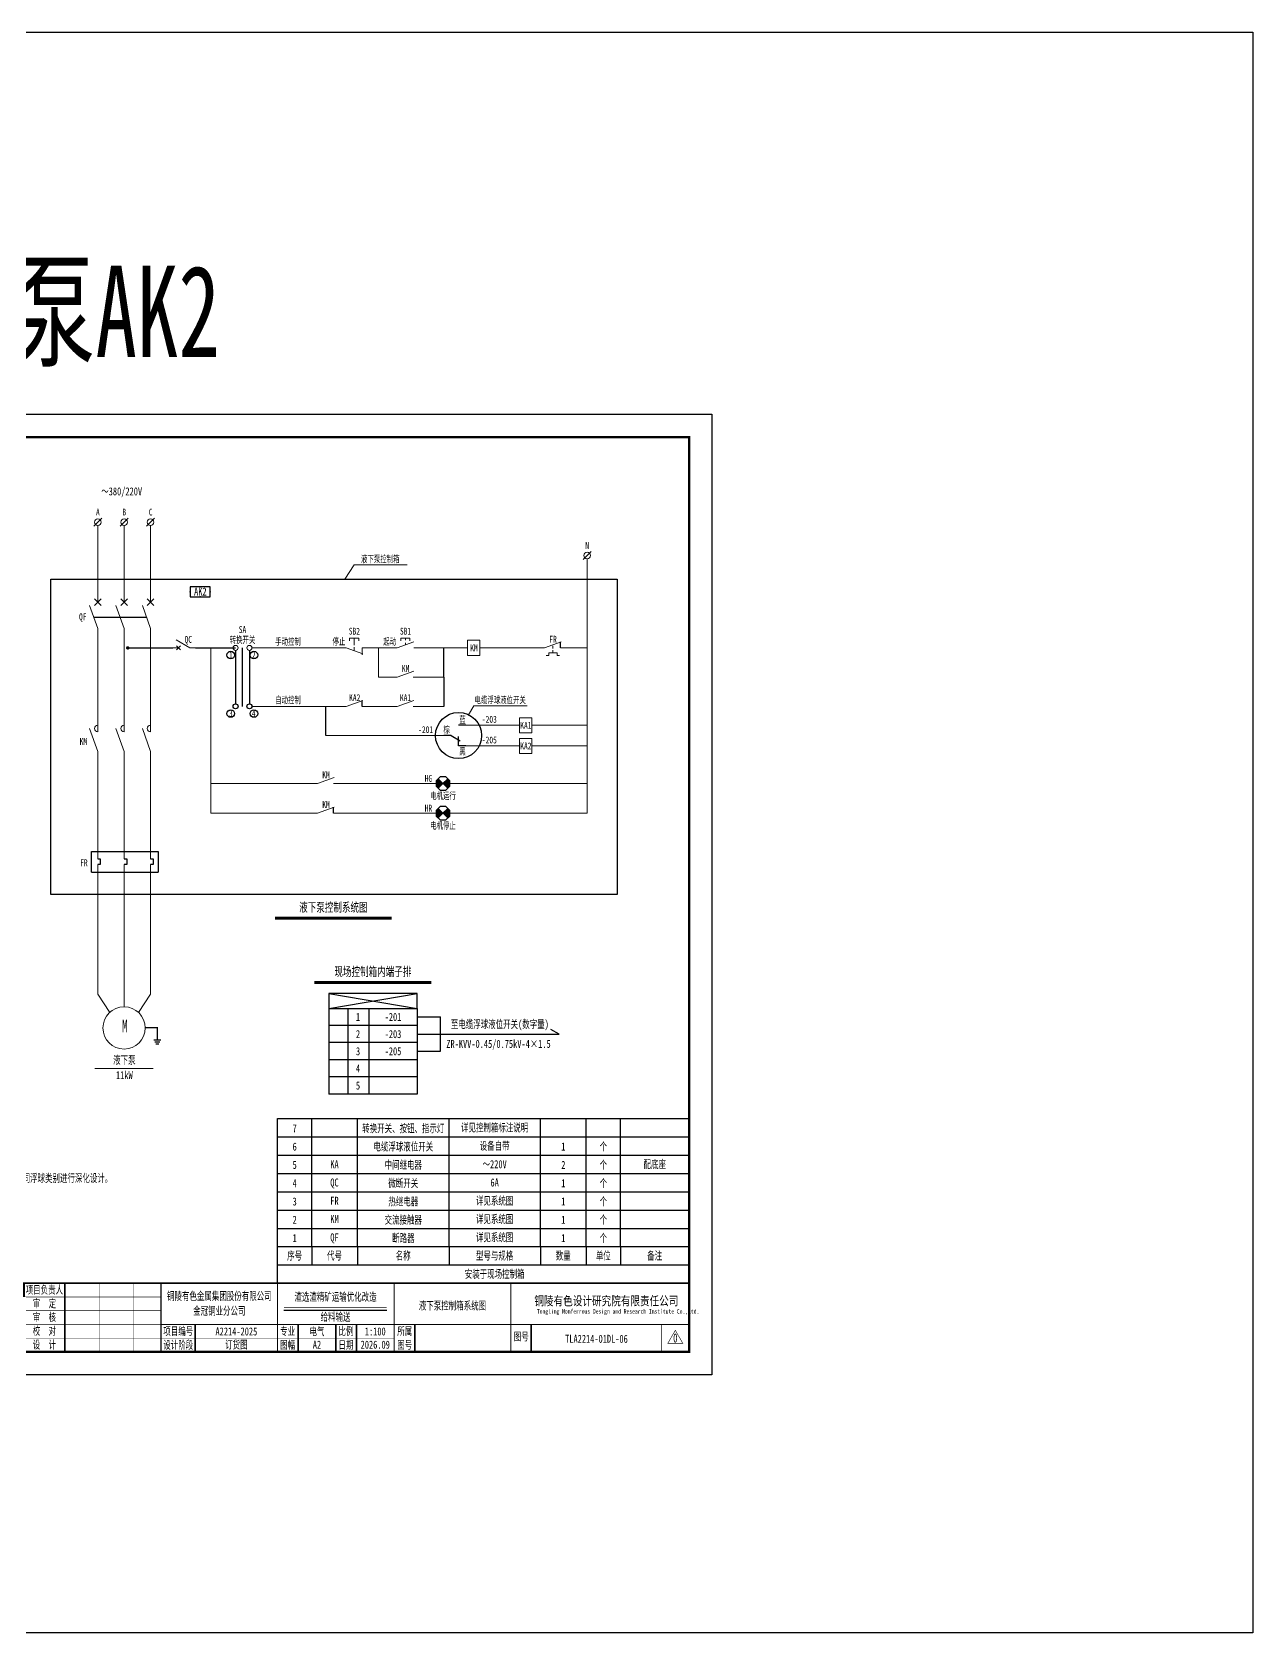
# Model space of a CAD drawing. Header units: millimetres. Extents: x 257344 to 1270023, y 272924 to 540726.
# Drawn here: x 727070 to 780473, y 446375 to 516375 of the extents above; entities that cross this region are included whole.
import ezdxf
from ezdxf.enums import TextEntityAlignment as Align

# ---------------------------------------------------------------- set-up
doc = ezdxf.new("R2010")
doc.units = ezdxf.units.MM
doc.linetypes.add('DASHED', pattern=[0.75, 0.5, -0.25])
doc.linetypes.add('常规', pattern=[20, 10, 0, 10])
for name, color, linetype, lineweight in [('01', 7, 'Continuous', 50), ('1轮廓实线层', 7, 'Continuous', 18), ('_0', 7, 'Continuous', 25), ('CAXA0层', 7, 'Continuous', 25), ('MX', 3, 'Continuous', 0), ('SW', 8, 'Continuous', 20), ('TEXT', 4, 'Continuous', 0)]:
    doc.layers.add(name, color=color, linetype=linetype, lineweight=lineweight)
for name, color, linetype in [('4虚线层', 6, 'DASHED'), ('动力平面导线层', 3, '常规'), ('动力平面设备层', 1, 'Continuous'), ('图框', 7, 'Continuous'), ('标注-照明', 7, 'Continuous'), ('照明平面导线层', 3, 'Continuous'), ('照明平面设备层', 1, 'Continuous'), ('电气-接地设计-接地线', 3, '接地线')]:
    doc.layers.add(name, color=color, linetype=linetype)
doc.styles.add('HZ', font='', dxfattribs={"width": 0.75})
doc.styles.add('标准', font='', dxfattribs={"width": 0.667})
doc.styles.get('HZ').set_extended_font_data('SimSun')
doc.styles.get('标准').set_extended_font_data('NSimSun')
doc.linetypes.add('接地线', pattern='A,500,[136,EESLTYPE.shx,S=100,R=0,X=0,Y=0],500,-200,60,-200', length=1460)

# ---------------------------------------------------------------- blocks, each defined once
blk = doc.blocks.new('HHG')
at = {"layer": '01', "color": 3, "lineweight": 30}
for p, q in [((320, 0), (0, 0)), ((320, 0), (708, -224)), ((959, 450), (640, 450)), ((640, -452), (640, -42)), ((959, -452), (640, -452))]:
    blk.add_line(p, q, dxfattribs=at)
blk = doc.blocks.new('*U31')
at = {"layer": '1轮廓实线层'}
for p, q in [((0, 15), (0, 10)), ((0, 5), (-3.5, 11.06)), ((0, 10), (-0.88, 10.88)), ((0, 10), (-0.88, 9.12)), ((0, 10), (0.88, 10.88)), ((0, 10), (0.88, 9.12)), ((0, 5), (0, 0))]:
    blk.add_line(p, q, dxfattribs=at)
blk = doc.blocks.new('PLA1')
at = {"color": 0, "linetype": 'ByBlock', "lineweight": -2}
for p, q in [((-500, 500), (-500, 0)), ((500, 500), (-500, 500)), ((-500, 0), (500, 0)), ((500, 0), (500, 500))]:
    blk.add_line(p, q, dxfattribs=at)
for p in [(-500, 250), (0, 500), (0, 0), (500, 250)]:
    blk.add_point(p, dxfattribs=at)
blk = doc.blocks.new('3')
at = {"layer": 'TEXT', "color": 7, "lineweight": 25, "style": 'HZ', "width": 0.75}
for s, height, p in [('铜陵有色设计研究院有限责任公司', 400, (221501, 249018)), ('Tongling Nonferrous Design and Research Institute Co.,Ltd.', 200, (221613, 248659))]:
    blk.add_text(s, height=height, dxfattribs=at).set_placement(p)
blk = doc.blocks.new('铜陵有色图签02')
at = {"layer": '图框', "linetype": 'Continuous', "lineweight": 50}
for p, q in [((-38401, 3003), (-38401, 1)), ((-29100, 3001), (-29100, 0))]:
    blk.add_line(p, q, dxfattribs=at)
at = {"layer": '图框', "color": 7, "linetype": 'Continuous', "lineweight": 25}
for p, q in [((-36201, 3010), (-36201, 9)), ((-34701, 3010), (-34701, 9)), ((-33401, 3017), (-33401, 16)), ((-31901, 3017), (-31901, 16)), ((-30601, 3017), (-30601, 16)), ((-29100, 1201), (-37501, 1201))]:
    blk.add_line(p, q, dxfattribs=at)
at = {"layer": '图框', "color": 7, "linetype": 'Continuous', "lineweight": 35}
for p, q in [((-27300, 3001), (-27300, 1)), ((-21600, 1197), (-21600, -3)), ((-17100, 1200), (-17100, 0)), ((-15450, 0), (-15450, 1200)), ((-14550, 1200), (-14550, 0)), ((-12000, 1201), (-12000, 1)), ((-6900, 1202), (-6900, 2))]:
    blk.add_line(p, q, dxfattribs=at)
at = {"layer": '图框', "lineweight": 25}
blk.add_line((-17723, 1830), (-13223, 1830), dxfattribs=at)
at = {"layer": '图框', "lineweight": 70, "const_width": 70}
blk.add_lwpolyline([(-17980, 3001), (0, 3001), (-38401, 3001)], dxfattribs=at)
at = {"layer": '图框', "color": 7, "linetype": 'Continuous', "lineweight": 25, "const_width": 25}
for points in [[(-37501, 3000), (-37501, 0)], [(-25800, 3001), (-25800, 1)], [(-24300, 3001), (-24300, 1)], [(-23100, 2401), (-37501, 2401)], [(-23100, 1801), (-37501, 1801)], [(-23100, 1201), (-29100, 1201)], [(-602, 943), (-932, 371), (-272, 371), (-602, 943)], [(-12900, 600), (-18000, 600), (-37501, 600)]]:
    blk.add_lwpolyline(points, dxfattribs=at)
at = {"layer": '图框', "linetype": 'Continuous', "lineweight": 50, "const_width": 50}
for points in [[(-23100, 3001), (-23100, 1)], [(-18000, 3000), (-18000, 0)]]:
    blk.add_lwpolyline(points, dxfattribs=at)
at = {"layer": '图框', "lineweight": 50, "const_width": 50}
for points in [[(-12900, 3001), (-12900, 1)], [(-7800, 3001), (-7800, 1)], [(0, 3000), (0, 0)], [(-23100, 1200), (0, 1200)]]:
    blk.add_lwpolyline(points, dxfattribs=at)
at = {"layer": '图框', "lineweight": 25, "const_width": 35}
blk.add_lwpolyline([(-17723, 1930), (-13223, 1930)], dxfattribs=at)
at = {"layer": '图框', "color": 7, "linetype": 'Continuous', "lineweight": 35, "const_width": 25}
blk.add_lwpolyline([(-1200, 1201), (-1200, 0)], dxfattribs=at)
at = {"layer": '图框', "linetype": 'Continuous', "lineweight": 70, "const_width": 70}
blk.add_lwpolyline([(-38401, 1), (0, 0)], dxfattribs=at)
at = {"layer": '图框', "lineweight": 25}
blk.add_blockref('3', (-228268, -246986), dxfattribs=at)
at = {"layer": 'TEXT', "color": 7, "lineweight": 25, "style": '标准', "width": 0.667}
for s, height, p in [('总  图', 300, (-36862, 2555)), ('建  筑', 300, (-34062, 2562)), ('热  工', 300, (-31262, 2562)), ('项目负责人', 350, (-28197, 2541)), ('会', 300, (-37942, 2054)), ('冶  炼', 300, (-36862, 1955)), ('化  工', 300, (-34062, 1962)), ('给排水', 300, (-31262, 1962)), ('审  定', 350, (-28197, 1941)), ('签', 300, (-37942, 1404)), ('选  矿', 300, (-36862, 1355)), ('暖  通', 300, (-34062, 1362)), ('自  控', 300, (-31262, 1362)), ('审  核', 350, (-28197, 1341)), ('栏', 300, (-37942, 754)), ('采  矿', 300, (-36862, 754)), ('机  械', 300, (-34062, 761)), ('电  气', 300, (-31262, 761)), ('校  对', 350, (-28197, 741)), ('项目编号', 350, (-22343, 730)), ('专业', 350, (-17559, 730)), ('比例', 350, (-15009, 730)), ('所属', 350, (-12438, 730)), ('图号', 350, (-7339, 495)), ('专  业', 300, (-36862, 170)), ('签  字', 300, (-35449, 170)), ('专  业', 300, (-34062, 177)), ('签  字', 300, (-32649, 177)), ('专  业', 300, (-31262, 177)), ('签  字', 300, (-29849, 177)), ('设  计', 350, (-28197, 139)), ('设计阶段', 350, (-22343, 130)), ('图幅', 350, (-17559, 130)), ('日期', 350, (-15009, 130)), ('图号', 350, (-12438, 130))]:
    blk.add_text(s, height=height, dxfattribs=at).set_placement(p, align=Align.CENTER)

msp = doc.modelspace()

# ---------------------------------------------------------------- hatches: boundary and pattern name
at = {"linetype": 'ByBlock', "lineweight": 25}
h = msp.add_hatch(dxfattribs=at)
h.set_pattern_fill('ANSI31', color=3, scale=184.8, style=0)
h.set_pattern_definition([(45, (180640.306, 485713.29), (-16.3341666, 16.3341666), [])])
h.paths.add_polyline_path([(745042.7, 483518.3), (744833.8, 483727.6, 0.1991281), (744747, 483518.3, 0.1986966), (744833.4, 483309.4)])
h.paths.add_polyline_path([(745251.9, 483727.2), (745042.7, 483518.3), (745251.6, 483309.1, 0.1991281), (745338.3, 483518.3, 0.1986966)])
h = msp.add_hatch(dxfattribs=at)
h.set_pattern_fill('ANSI31', color=1, scale=184.8, style=0)
h.set_pattern_definition([(45, (180640.22, 484413.29), (-16.3341666, 16.3341666), [])])
h.paths.add_polyline_path([(745042.6, 482218.3), (744833.7, 482427.6, 0.1991281), (744746.9, 482218.3, 0.1986966), (744833.3, 482009.4)])
h.paths.add_polyline_path([(745251.8, 482427.2), (745042.6, 482218.3), (745251.5, 482009.1, 0.1991281), (745338.3, 482218.3, 0.1986966)])

# ---------------------------------------------------------------- linework, layer by layer
at = {"color": 0, "linetype": 'ByBlock', "lineweight": 20}
for p, q in [((749487.6, 489446.8), (746655.8, 489446.8)), ((749853.1, 489537.2), (749853.1, 489416.6)), ((749853.1, 489349.6), (749853.1, 489229)), ((749563.7, 489120.5), (749672.2, 489120.5)), ((749672.2, 489120.5), (749672.2, 489229)), ((749672.2, 489229), (750034, 489229)), ((750034, 489229), (750034, 489120.5)), ((750034, 489120.5), (750142.5, 489120.5)), ((751349, 486062.2), (748925.2, 486062.2)), ((751349, 485160.3), (748925.2, 485160.3))]:
    msp.add_line(p, q, dxfattribs=at)
at = {"color": 3, "linetype": 'ByBlock', "lineweight": 25}
for p, q in [((745251.9, 483727.2), (744833.4, 483309.4)), ((745251.6, 483309.1), (744833.8, 483727.6)), ((740045.3, 474336.6), (743912.4, 473685.8)), ((740045.3, 473685.8), (743912.4, 474336.6)), ((740045.3, 473685.8), (740045.3, 469936.7)), ((740045.3, 473685.8), (743912.4, 473685.8)), ((740881.2, 473685.8), (740881.2, 469936.7)), ((741800.6, 473685.8), (741800.6, 469936.7)), ((743912.4, 473685.8), (743912.4, 469936.7)), ((743912.4, 472936), (740045.3, 472936)), ((743912.4, 472186.2), (740045.3, 472186.2)), ((743912.4, 471436.4), (740045.3, 471436.4)), ((743912.4, 470686.6), (740045.3, 470686.6)), ((743912.4, 469936.7), (740045.3, 469936.7))]:
    msp.add_line(p, q, dxfattribs=at)
at = {"color": 1, "linetype": 'ByBlock', "lineweight": 25}
for p, q in [((745251.8, 482427.2), (744833.3, 482009.4)), ((745251.5, 482009.1), (744833.7, 482427.6))]:
    msp.add_line(p, q, dxfattribs=at)
at = {"linetype": 'ByBlock'}
for p, q in [((729665.5, 480550.4), (732587.9, 480550.4)), ((729665.5, 479645.5), (729665.5, 480550.4)), ((729947.4, 480226.1), (730055.2, 480226.1)), ((730055.2, 480226.1), (730055.2, 479969.8)), ((731102.3, 480226.1), (731210.1, 480226.1)), ((731210.1, 480226.1), (731210.1, 479969.8)), ((732257.2, 480226.1), (732365, 480226.1)), ((732365, 480226.1), (732365, 479969.8)), ((732587.9, 480550.4), (732587.9, 479645.5)), ((729665.5, 479645.5), (732587.9, 479645.5)), ((730055.2, 479969.8), (729947.4, 479969.8)), ((731210.1, 479969.8), (731102.3, 479969.8)), ((732365, 479969.8), (732257.2, 479969.8))]:
    msp.add_line(p, q, dxfattribs=at)
at = {"color": 1, "linetype": 'ByBlock'}
for p, q in [((743912.4, 473310.9), (744931.3, 473310.9)), ((744931.3, 471811.3), (744931.3, 473310.9)), ((743912.4, 472561.1), (744931.3, 472561.1)), ((744931.3, 472561.1), (750132.6, 472561.1)), ((743912.4, 471811.3), (744931.3, 471811.3))]:
    msp.add_line(p, q, dxfattribs=at)
at = {"color": 3}
msp.add_lwpolyline([(257344.3, 516374.7), (780473.3, 516374.7), (780473.3, 446374.7), (257344.3, 446374.7)], close=True, dxfattribs=at)
at = {"color": 7, "linetype": 'ByBlock', "lineweight": 20, "const_width": 75}
msp.add_lwpolyline([(731219.7, 489446.8, 1), (731294.7, 489446.8, 1)], format="xyb", close=True, dxfattribs=at)
at = {"color": 3, "linetype": 'ByBlock', "lineweight": 25}
for points in [[(744920.2, 483814), (744747, 483640.8), (744747, 483395.9), (744920.2, 483222.6), (745165.1, 483222.6), (745338.3, 483395.9), (745338.3, 483640.8), (745165.1, 483814)], [(740045.3, 473685.8), (743912.4, 473685.8), (743912.4, 474336.6), (740045.3, 474336.6)]]:
    msp.add_lwpolyline(points, close=True, dxfattribs=at)
at = {"color": 1, "linetype": 'ByBlock', "lineweight": 25}
msp.add_lwpolyline([(744920.1, 482514), (744746.9, 482340.8), (744746.9, 482095.9), (744920.1, 481922.6), (745165.1, 481922.6), (745338.3, 482095.9), (745338.3, 482340.8), (745165.1, 482514)], close=True, dxfattribs=at)
at = {"layer": '4虚线层', "linetype": 'ByBlock', "ltscale": 0.1}
msp.add_circle((745727.5, 485612.4), 1008.5, dxfattribs=at)
at = {"layer": '_0', "color": 0, "linetype": 'ByBlock', "ltscale": 500}
msp.add_line((729767, 490796.9), (732076.7, 490796.9), dxfattribs=at)
at = {"layer": '_0', "color": 0, "linetype": 'ByBlock'}
msp.add_line((732020.3, 472855.6), (732552.6, 472855.6), dxfattribs=at)
at = {"layer": '_0', "linetype": 'ByBlock'}
msp.add_line((732552.6, 472307.2), (732552.6, 472859.6), dxfattribs=at)
at = {"layer": 'CAXA0层', "color": 2, "linetype": 'ByBlock', "lineweight": 40}
msp.add_line((737701.3, 477653), (742799.5, 477653), dxfattribs=at)
at = {"layer": 'CAXA0层', "color": 2, "linetype": 'ByBlock', "lineweight": 0}
msp.add_line((737701.3, 477587.5), (742799.5, 477587.5), dxfattribs=at)
at = {"layer": 'CAXA0层', "color": 3, "linetype": 'ByBlock', "lineweight": 40}
msp.add_line((739429.8, 474840.1), (744527.9, 474840.1), dxfattribs=at)
at = {"layer": 'CAXA0层', "color": 3, "linetype": 'ByBlock', "lineweight": 0}
msp.add_line((739429.8, 474774.6), (744527.9, 474774.6), dxfattribs=at)
at = {"layer": 'CAXA0层', "linetype": 'ByBlock', "lineweight": 0}
msp.add_line((729822.2, 471057.8), (732371.3, 471057.8), dxfattribs=at)
at = {"layer": 'MX', "color": 7, "linetype": 'ByBlock', "lineweight": 20}
for p, q in [((729774.2, 494767.6), (730120.7, 495114.1)), ((730929.1, 494767.6), (731275.5, 495114.1)), ((732083.9, 494767.6), (732430.4, 495114.1)), ((729947.4, 494796.6), (729947.4, 491446.5)), ((731102.3, 494796.6), (731102.3, 491446.5)), ((732257.2, 494796.6), (732257.2, 491446.5)), ((751175.7, 493307.8), (751522.1, 493654.3)), ((730091.8, 491590.8), (729803.1, 491302.1)), ((730091.8, 491302.1), (729803.1, 491590.8)), ((731246.7, 491590.8), (730957.9, 491302.1)), ((731246.7, 491302.1), (730957.9, 491590.8)), ((732401.5, 491590.8), (732112.8, 491302.1)), ((732401.5, 491302.1), (732112.8, 491590.8)), ((729947.4, 490291.6), (729586.5, 491302.1)), ((731102.3, 490291.6), (730741.4, 491302.1)), ((732257.2, 490291.6), (731896.3, 491302.1)), ((729947.4, 485779), (729947.4, 490301.8)), ((731102.3, 485779), (731102.3, 490301.8)), ((732257.2, 485779), (732257.2, 490301.8)), ((729947.4, 484912.8), (729586.5, 485923.3)), ((731102.3, 484912.8), (730741.4, 485923.3)), ((732257.2, 484912.8), (731896.3, 485923.3)), ((729947.4, 480226.1), (729947.4, 484912.8)), ((731102.3, 484912.8), (731102.3, 480226.1)), ((732257.2, 484912.8), (732257.2, 480226.1)), ((729947.4, 479978.6), (729947.4, 474299.3)), ((731102.3, 479969.8), (731102.3, 473753.5)), ((732257.2, 479969.8), (732257.2, 474299.3)), ((729947.4, 474299.3), (730473.7, 473501.5)), ((732257.2, 474299.3), (731730.9, 473501.5))]:
    msp.add_line(p, q, dxfattribs=at)
for centre, radius in [((729947.4, 494940.8), 144.4), ((731102.3, 494940.8), 144.4), ((732257.2, 494940.8), 144.4), ((751348.9, 493481.1), 144.4), ((731096.8, 472829.6), 923.9)]:
    msp.add_circle(centre, radius, dxfattribs=at)
for centre in [(729947.4, 485923.3), (731102.3, 485923.3), (732257.2, 485923.3)]:
    msp.add_arc(centre, 144.4, 89.999997, 269.999994, dxfattribs=at)
at = {"layer": 'SW', "color": 7, "linetype": 'ByBlock', "lineweight": 25}
for p, q in [((737808.8, 468865.9), (739308.8, 468865.9)), ((737808.8, 468065.9), (737808.8, 468865.9)), ((739308.8, 468865.9), (741308.8, 468865.9)), ((739308.8, 468065.9), (739308.8, 468865.9)), ((741308.8, 468865.9), (745308.8, 468865.9)), ((741308.8, 468065.9), (741308.8, 468865.9)), ((745308.8, 468865.9), (749308.8, 468865.9)), ((745308.8, 468065.9), (745308.8, 468865.9)), ((749308.8, 468865.9), (751308.8, 468865.9)), ((749308.8, 468065.9), (749308.8, 468865.9)), ((751308.8, 468865.9), (752808.8, 468865.9)), ((751308.8, 468065.9), (751308.8, 468865.9)), ((752808.8, 468865.9), (755808.8, 468865.9)), ((752808.8, 468065.9), (752808.8, 468865.9)), ((737808.8, 468065.9), (739308.8, 468065.9)), ((737808.8, 467265.9), (737808.8, 468065.9)), ((739308.8, 468065.9), (741308.8, 468065.9)), ((739308.8, 467265.9), (739308.8, 468065.9)), ((741308.8, 468065.9), (745308.8, 468065.9)), ((741308.8, 467265.9), (741308.8, 468065.9)), ((745308.8, 468065.9), (749308.8, 468065.9)), ((745308.8, 467265.9), (745308.8, 468065.9)), ((749308.8, 468065.9), (751308.8, 468065.9)), ((749308.8, 467265.9), (749308.8, 468065.9)), ((751308.8, 468065.9), (752808.8, 468065.9)), ((751308.8, 467265.9), (751308.8, 468065.9)), ((752808.8, 468065.9), (755808.8, 468065.9)), ((752808.8, 467265.9), (752808.8, 468065.9)), ((737808.8, 467265.9), (739308.8, 467265.9)), ((737808.8, 466465.9), (737808.8, 467265.9)), ((739308.8, 467265.9), (741308.8, 467265.9)), ((739308.8, 466465.9), (739308.8, 467265.9)), ((741308.8, 467265.9), (745308.8, 467265.9)), ((741308.8, 466465.9), (741308.8, 467265.9)), ((745308.8, 467265.9), (749308.8, 467265.9)), ((745308.8, 466465.9), (745308.8, 467265.9)), ((749308.8, 467265.9), (751308.8, 467265.9)), ((749308.8, 466465.9), (749308.8, 467265.9)), ((751308.8, 467265.9), (752808.8, 467265.9)), ((751308.8, 466465.9), (751308.8, 467265.9)), ((752808.8, 467265.9), (755808.8, 467265.9)), ((752808.8, 466465.9), (752808.8, 467265.9)), ((737808.8, 466465.9), (739308.8, 466465.9)), ((737808.8, 465665.9), (737808.8, 466465.9)), ((739308.8, 466465.9), (741308.8, 466465.9)), ((739308.8, 465665.9), (739308.8, 466465.9)), ((741308.8, 466465.9), (745308.8, 466465.9)), ((741308.8, 465665.9), (741308.8, 466465.9)), ((745308.8, 466465.9), (749308.8, 466465.9)), ((745308.8, 465665.9), (745308.8, 466465.9)), ((749308.8, 466465.9), (751308.8, 466465.9)), ((749308.8, 465665.9), (749308.8, 466465.9)), ((751308.8, 466465.9), (752808.8, 466465.9)), ((751308.8, 465665.9), (751308.8, 466465.9)), ((752808.8, 466465.9), (755808.8, 466465.9)), ((752808.8, 465665.9), (752808.8, 466465.9)), ((737808.8, 465665.9), (739308.8, 465665.9)), ((737808.8, 464865.9), (737808.8, 465665.9)), ((739308.8, 465665.9), (741308.8, 465665.9)), ((739308.8, 464865.9), (739308.8, 465665.9)), ((741308.8, 465665.9), (745308.8, 465665.9)), ((741308.8, 464865.9), (741308.8, 465665.9)), ((745308.8, 465665.9), (749308.8, 465665.9)), ((745308.8, 464865.9), (745308.8, 465665.9)), ((749308.8, 465665.9), (751308.8, 465665.9)), ((749308.8, 464865.9), (749308.8, 465665.9)), ((751308.8, 465665.9), (752808.8, 465665.9)), ((751308.8, 464865.9), (751308.8, 465665.9)), ((752808.8, 465665.9), (755808.8, 465665.9)), ((752808.8, 464865.9), (752808.8, 465665.9)), ((737808.8, 464865.9), (739308.8, 464865.9)), ((737808.8, 464065.9), (737808.8, 464865.9)), ((739308.8, 464865.9), (741308.8, 464865.9)), ((739308.8, 464065.9), (739308.8, 464865.9)), ((741308.8, 464865.9), (745308.8, 464865.9)), ((741308.8, 464065.9), (741308.8, 464865.9)), ((745308.8, 464865.9), (749308.8, 464865.9)), ((745308.8, 464065.9), (745308.8, 464865.9)), ((749308.8, 464865.9), (751308.8, 464865.9)), ((749308.8, 464065.9), (749308.8, 464865.9)), ((751308.8, 464865.9), (752808.8, 464865.9)), ((751308.8, 464065.9), (751308.8, 464865.9)), ((752808.8, 464865.9), (755808.8, 464865.9)), ((752808.8, 464065.9), (752808.8, 464865.9)), ((737808.8, 464065.9), (739308.8, 464065.9)), ((737808.8, 463265.9), (737808.8, 464065.9)), ((739308.8, 464065.9), (741308.8, 464065.9)), ((739308.8, 463265.9), (739308.8, 464065.9)), ((741308.8, 464065.9), (745308.8, 464065.9)), ((741308.8, 463265.9), (741308.8, 464065.9)), ((745308.8, 464065.9), (749308.8, 464065.9)), ((745308.8, 463265.9), (745308.8, 464065.9)), ((749308.8, 464065.9), (751308.8, 464065.9)), ((749308.8, 463265.9), (749308.8, 464065.9)), ((751308.8, 464065.9), (752808.8, 464065.9)), ((751308.8, 463265.9), (751308.8, 464065.9)), ((752808.8, 464065.9), (755808.8, 464065.9)), ((752808.8, 463265.9), (752808.8, 464065.9)), ((737808.8, 462465.9), (737808.8, 463265.9)), ((737808.8, 463265.9), (755808.8, 463265.9)), ((739308.8, 463265.9), (739308.8, 462465.9)), ((741308.8, 463265.9), (741308.8, 462465.9)), ((745308.8, 463265.9), (745308.8, 462465.9)), ((749308.8, 463265.9), (749308.8, 462465.9)), ((751308.8, 463265.9), (751308.8, 462465.9)), ((752808.8, 463265.9), (752808.8, 462465.9)), ((737808.8, 462465.9), (755808.8, 462465.9)), ((737808.8, 461665.9), (737808.8, 462465.9))]:
    msp.add_line(p, q, dxfattribs=at)
at = {"layer": 'TEXT', "color": 7, "linetype": 'ByBlock', "ltscale": 100}
for centre in [(735972.9, 489446.8), (736576.3, 489446.8)]:
    msp.add_circle(centre, 109.7, dxfattribs=at)
at = {"layer": '动力平面导线层', "color": 0, "linetype": 'ByBlock', "lineweight": -3, "ltscale": 100}
for p, q in [((750189.3, 489446.8), (750189.3, 489708.2)), ((741512.6, 486890.5), (741512.6, 487151.9)), ((740257.9, 482218.3), (740257.9, 482479.8))]:
    msp.add_line(p, q, dxfattribs=at)
at = {"layer": '动力平面导线层', "color": 0, "linetype": 'ByBlock'}
for p, q in [((745086.9, 488168.6), (745086.9, 486890.5)), ((739921.8, 485612.4), (739921.8, 486890.5))]:
    msp.add_line(p, q, dxfattribs=at)
at = {"layer": '动力平面导线层', "color": 4, "linetype": 'ByBlock'}
msp.add_lwpolyline([(727888.3, 492457.8), (752661.7, 492457.8), (752661.7, 478660.5), (727888.3, 478660.5)], close=True, dxfattribs=at)
at = {"layer": '动力平面设备层', "color": 1, "linetype": 'ByBlock', "lineweight": -3, "ltscale": 100}
msp.add_line((750132.6, 472561.1), (749756, 472754.3), dxfattribs=at)
at = {"layer": '动力平面设备层', "color": 0, "linetype": 'ByBlock', "lineweight": -3, "ltscale": 100}
for p, q in [((732397.8, 472307.2), (732707.4, 472307.2)), ((732439.5, 472223), (732665.6, 472223)), ((732481.2, 472138.8), (732623.9, 472138.8))]:
    msp.add_line(p, q, dxfattribs=at)
at = {"layer": '图框', "linetype": 'Continuous', "lineweight": 100, "const_width": 100}
msp.add_lwpolyline([(699908.8, 458665.5), (755808.8, 458665.5), (755808.8, 498665.5), (699908.8, 498665.5)], close=True, dxfattribs=at)
at = {"layer": '标注-照明', "linetype": 'ByBlock', "lineweight": 25, "ltscale": 100}
for p, q in [((731257.2, 489446.8), (733225, 489446.8)), ((734225, 489446.8), (735969.2, 489446.8)), ((735972.9, 489337), (735972.9, 487000.2)), ((736576.3, 489337), (736576.3, 487000.2))]:
    msp.add_line(p, q, dxfattribs=at)
at = {"layer": '标注-照明', "color": 0, "linetype": 'ByBlock', "lineweight": 25, "ltscale": 100}
msp.add_line((736274.8, 486890.5), (736274.8, 489446.8), dxfattribs=at)
at = {"layer": '标注-照明', "linetype": 'ByBlock', "lineweight": 25, "ltscale": 100}
for centre, radius in [((735759.6, 489131.4), 164.8), ((736775.8, 489131.4), 164.8), ((735759.6, 486575.2), 164.8), ((735972.9, 486890.5), 109.7), ((736576.3, 486890.5), 109.7), ((736775.8, 486575.2), 164.8)]:
    msp.add_circle(centre, radius, dxfattribs=at)
at = {"layer": '照明平面导线层', "color": 4, "linetype": 'ByBlock', "lineweight": 20}
for q in [(740745.6, 492457.8), (743476.8, 493082.4)]:
    msp.add_line((741153.7, 493082.4), q, dxfattribs=at)
at = {"layer": '照明平面导线层', "color": 0, "linetype": 'ByBlock', "lineweight": 20}
for p, q in [((751349, 482218.3), (751348.9, 493336.7)), ((734893.6, 489446.8), (734893.7, 482218.3)), ((736686.1, 489446.8), (740810.8, 489446.8)), ((740810.8, 489446.8), (741542, 489185.3)), ((741161.7, 489677.9), (741161.7, 489878.4)), ((741161.7, 489572.1), (741161.7, 489672.3)), ((741161.7, 489321.3), (741161.7, 489471.8)), ((743034.2, 489446.8), (741512.6, 489446.8)), ((741512.6, 489446.8), (741512.6, 489145.5)), ((742223.2, 489446.8), (742223.2, 488168.6)), ((743034.2, 489446.8), (743765.3, 489708.2)), ((743399.8, 489778.1), (743399.8, 489878.4)), ((743399.8, 489577.5), (743399.8, 489672.7)), ((743776.9, 489446.8), (746120, 489446.8)), ((749487.6, 489446.8), (750218.7, 489708.2)), ((750189.3, 489446.8), (751348.9, 489446.8)), ((743034.2, 488168.6), (742223.2, 488168.6)), ((743034.2, 488168.6), (743765.3, 488430.1)), ((743736, 488168.6), (745086.9, 488168.6)), ((736686.1, 486890.5), (740810.8, 486890.5)), ((740810.8, 486890.5), (741542, 487151.9)), ((741512.6, 486890.5), (743034.2, 486890.5)), ((743034.2, 486890.5), (743765.3, 487151.9)), ((743736, 486890.5), (745086.9, 486890.5)), ((746046.3, 486062.2), (748389.4, 486062.2)), ((739921.8, 485612.4), (745086.9, 485612.4)), ((746046.3, 485160.3), (748389.4, 485160.3)), ((739556.3, 483518.3), (740287.4, 483779.8)), ((734893.6, 483518.3), (739556.3, 483518.3)), ((740258, 483518.3), (744747, 483518.3)), ((745338.3, 483518.3), (751349.1, 483518.3)), ((739556.2, 482218.3), (740287.3, 482479.8)), ((734893.6, 482218.3), (739556.2, 482218.3)), ((740257.9, 482218.3), (744746.9, 482218.3)), ((745338.3, 482218.3), (751349, 482218.3))]:
    msp.add_line(p, q, dxfattribs=at)
at = {"layer": '照明平面导线层', "color": 6, "linetype": 'ByBlock', "lineweight": 20}
for q in [(746155.1, 486525.7), (748722.5, 486920)]:
    msp.add_line((746399.3, 486920), q, dxfattribs=at)
at = {"layer": '照明平面导线层', "color": 0, "linetype": 'ByBlock', "lineweight": 20}
for points in [[(741362.2, 489758.1), (741362.2, 489878.4), (740961.2, 489878.4), (740961.2, 489758.1)], [(743600.3, 489758.1), (743600.3, 489878.4), (743199.3, 489878.4), (743199.3, 489758.1)]]:
    msp.add_lwpolyline(points, dxfattribs=at)
for points in [[(746120, 489777.5), (746655.8, 489777.5), (746655.8, 489116), (746120, 489116)], [(748389.4, 486393), (748925.2, 486393), (748925.2, 485731.5), (748389.4, 485731.5)], [(748389.4, 485491.1), (748925.2, 485491.1), (748925.2, 484829.5), (748389.4, 484829.5)]]:
    msp.add_lwpolyline(points, close=True, dxfattribs=at)
at = {"layer": '照明平面设备层', "color": 0, "lineweight": -3, "ltscale": 100}
msp.add_lwpolyline([(697408.8, 499665.5), (756808.8, 499665.5), (756808.8, 457665.5), (697408.8, 457665.5)], close=True, dxfattribs=at)
at = {"layer": '电气-接地设计-接地线', "color": 0, "linetype": 'ByBlock', "lineweight": -3}
msp.add_line((745086.9, 488168.6), (745086.9, 489446.8), dxfattribs=at)

# ---------------------------------------------------------------- block references
at = {"layer": '_0', "color": 3, "linetype": 'ByBlock', "xscale": -100, "yscale": 100, "zscale": 100, "rotation": 90}
msp.add_blockref('*U31', (734475, 489446.8), dxfattribs=at)
at = {"layer": '动力平面导线层', "color": 0, "linetype": 'ByBlock'}
msp.add_blockref('HHG', (745086.9, 485612.4), dxfattribs=at)
at = {"layer": '图框', "lineweight": 25}
msp.add_blockref('铜陵有色图签02', (755808.8, 458665.5), dxfattribs=at)
at = {"layer": '照明平面设备层', "color": 1, "linetype": 'ByBlock', "lineweight": 30, "xscale": 0.8640000019222498, "yscale": 0.8640000000596046, "zscale": 0.8640000000000001}
msp.add_blockref('PLA1', (734423.7, 491679.4), dxfattribs=at)

# ---------------------------------------------------------------- texts
at = {"layer": 'SW', "color": 4, "linetype": 'ByBlock', "lineweight": 25, "style": '标准', "width": 0.667}
for s, height, p in [('液下泵AK2', 4000, (727108.8, 502165)), ('液下泵', 350, (731108.2, 471253.2)), ('11kW', 350, (731108.2, 470589.6))]:
    msp.add_text(s, height=height, dxfattribs=at).set_placement(p, align=Align.CENTER)
at = {"layer": 'SW', "color": 7, "linetype": 'ByBlock', "lineweight": 25, "style": '标准', "width": 0.667}
for s, p in [('AK2', (734432.3, 491734.6)), ('1', (741329.5, 473136)), ('-201', (742858.7, 473136)), ('至电缆浮球液位开关(数字量)', (747530.5, 472818.3)), ('2', (741329.5, 472386.2)), ('-203', (742858.7, 472386.2)), ('3', (741329.5, 471636.4)), ('-205', (742858.7, 471636.4)), ('ZR-KVV-0.45/0.75kV-4×1.5', (747473.5, 471958.3)), ('4', (741329.5, 470886.6)), ('5', (741329.5, 470136.7)), ('7', (738558.8, 468265.9)), ('转换开关、按钮、指示灯', (743308.8, 468265.9)), ('详见控制箱标注说明', (747304.9, 468296.8)), ('6', (738558.8, 467465.9)), ('电缆浮球液位开关', (743308.8, 467465.9)), ('设备自带', (747304.9, 467496.8)), ('1', (750308.8, 467465.9)), ('个', (752058.8, 467465.9)), ('5', (738558.8, 466665.9)), ('KA', (740299.9, 466696.8)), ('中间继电器', (743308.8, 466665.9)), ('～220V', (747304.9, 466696.8)), ('2', (750308.8, 466665.9)), ('个', (752058.8, 466665.9)), ('配底座', (754304.9, 466696.8)), ('4', (738558.8, 465865.9)), ('QC', (740299.9, 465896.8)), ('微断开关', (743308.8, 465865.9)), ('6A', (747304.9, 465896.8)), ('1', (750308.8, 465865.9)), ('个', (752058.8, 465865.9)), ('3', (738558.8, 465065.9)), ('FR', (740299.9, 465096.8)), ('热继电器', (743308.8, 465065.9)), ('详见系统图', (747304.9, 465096.8)), ('1', (750308.8, 465065.9)), ('个', (752058.8, 465065.9)), ('2', (738558.8, 464265.9)), ('KM', (740299.9, 464296.8)), ('交流接触器', (743308.8, 464265.9)), ('详见系统图', (747304.9, 464296.8)), ('1', (750308.8, 464265.9)), ('个', (752058.8, 464265.9)), ('1', (738558.8, 463465.9)), ('QF', (740299.9, 463496.8)), ('断路器', (743308.8, 463465.9)), ('详见系统图', (747304.9, 463496.8)), ('1', (750308.8, 463465.9)), ('个', (752058.8, 463465.9)), ('序号', (738556.9, 462696.8)), ('代号', (740299.9, 462696.8)), ('名称', (743304.9, 462696.8)), ('型号与规格', (747304.9, 462696.8)), ('数量', (750304.9, 462696.8)), ('单位', (752054.9, 462696.8)), ('备注', (754304.9, 462696.8)), ('安装于现场控制箱', (747304.9, 461896.8))]:
    msp.add_text(s, height=350, dxfattribs=at).set_placement(p, align=Align.CENTER)
at = {"layer": 'SW', "color": 2, "linetype": 'ByBlock', "lineweight": 25, "style": '标准', "width": 0.667}
msp.add_text('液下泵控制系统图', height=400, dxfattribs=at).set_placement((740250.2, 477908), align=Align.CENTER)
at = {"layer": 'SW', "color": 3, "linetype": 'ByBlock', "lineweight": 25, "style": '标准', "width": 0.667}
msp.add_text('现场控制箱内端子排', height=400, dxfattribs=at).set_placement((741978.6, 475095.1), align=Align.CENTER)
at = {"layer": 'SW', "color": 4, "linetype": 'Continuous', "lineweight": 25, "style": '标准', "width": 0.667}
for s, height, p in [('铜陵有色金属集团股份有限公司', 350, (735262.7, 460933.6)), ('金冠铜业分公司', 350, (735262.7, 460285.9)), ('渣选渣精矿运输优化改造', 350, (740345.6, 460896.5)), ('液下泵控制箱系统图', 350, (745459.7, 460512.4)), ('给料输送', 350, (740345.6, 460019.8)), ('A2214-2025', 350, (736008.2, 459385.2)), ('电气', 350, (739533, 459385.2)), ('1:100', 350, (742083, 459385.2)), ('TLA2214-01DL-06', 350, (751758.1, 459062)), ('0', 400, (755206.6, 459073.4)), ('A2', 350, (739533, 458805.5)), ('2026.09', 350, (742083, 458805.5))]:
    msp.add_text(s, height=height, dxfattribs=at).set_placement(p, align=Align.CENTER)
at = {"layer": 'SW', "color": 1, "linetype": 'Continuous', "lineweight": 25, "style": '标准', "width": 0.667}
msp.add_text('订货图', height=350, dxfattribs=at).set_placement((736008.2, 458805.5), align=Align.CENTER)
at = {"layer": 'SW', "color": 0, "linetype": 'ByBlock', "lineweight": 25, "insert": (718249.3, 468187.7), "char_height": 350, "width": 23102.543, "attachment_point": 1, "style": '标准'}
msp.add_mtext('设计说明：\\P{\\W0.7;    1、\\W0.667;\\C7;本型号控制箱共有1个。\\P\\W0.7;\\C0;    2、\\W0.667;\\C7;控制箱采用聚碳酸酯材质，防护等级IP54。\\P\\W0.7;\\C0;    3、\\W0.667;\\C7;本控制原理图作为参考，电气设备成套商可根据不同浮球类别进行深化设计。}', dxfattribs=at)
at = {"layer": 'TEXT', "color": 7, "linetype": 'ByBlock', "ltscale": 100, "style": '标准', "width": 0.667}
for s, height, p in [('～380/220V', 350, (730991.6, 496115.8)), ('A', 300, (729949.8, 495235.4)), ('B', 300, (731104.7, 495235.4)), ('C', 300, (732259.5, 495235.4)), ('N', 300, (751351.3, 493775.7)), ('QF', 300, (729290.5, 490657.3)), ('SA', 300, (736275.8, 490098.3)), ('SB2', 300, (741169.9, 490027)), ('SB1', 300, (743407.9, 490027)), ('QC', 300, (733906.4, 489667)), ('转换开关', 300, (736275.8, 489649.2)), ('手动控制', 300, (738264.4, 489572.8)), ('停止', 300, (740492.4, 489577.5)), ('起动', 300, (742715.8, 489577.5)), ('KM', 300, (746401.5, 489296.3)), ('FR', 300, (749861.3, 489676)), ('1', 300, (735765.3, 488992.1)), ('2', 300, (736770.4, 488992.1)), ('KM', 300, (743407.9, 488397.9)), ('自动控制', 300, (738264.4, 487016.5)), ('KA2', 300, (741184.6, 487119.8)), ('KA1', 300, (743407.9, 487119.8)), ('3', 300, (735765.3, 486435.9)), ('4', 300, (736770.4, 486435.9)), ('棕', 300, (745203.9, 485724.7)), ('蓝', 300, (745897.5, 486155.3)), ('KA1', 300, (748670.8, 485911.8)), ('KM', 300, (729316.3, 485206.3)), ('黑', 300, (745897.5, 484777.5)), ('KA2', 300, (748670.8, 485009.9)), ('KM', 300, (739930, 483747.6)), ('HG', 300, (744409.5, 483590.5)), ('电机运行', 300, (745045.7, 482829.8)), ('KM', 300, (739929.9, 482447.6)), ('HR', 300, (744409.4, 482290.5)), ('电机停止', 300, (745045.6, 481529.8)), ('FR', 300, (729340.6, 479901.5)), ('M', 550, (731129.5, 472642.4))]:
    msp.add_text(s, height=height, dxfattribs=at).set_placement(p, align=Align.CENTER)
at = {"layer": 'TEXT', "color": 4, "linetype": 'ByBlock', "ltscale": 100, "style": '标准', "width": 0.667}
msp.add_text('液下泵控制箱', height=300, dxfattribs=at).set_placement((742303.2, 493183.9), align=Align.CENTER)
at = {"layer": 'TEXT', "color": 6, "linetype": 'ByBlock', "ltscale": 100, "style": '标准', "width": 0.667}
msp.add_text('电缆浮球液位开关', height=300, dxfattribs=at).set_placement((747548.9, 487021.5), align=Align.CENTER)
at = {"layer": 'TEXT', "color": 2, "linetype": 'ByBlock', "ltscale": 100, "style": '标准', "width": 0.667}
for s, p in [('-201', (744288.2, 485722.9)), ('-203', (747073.5, 486172.8)), ('-205', (747073.5, 485270.8))]:
    msp.add_text(s, height=300, dxfattribs=at).set_placement(p, align=Align.CENTER)

doc.saveas('drawing.dxf')
